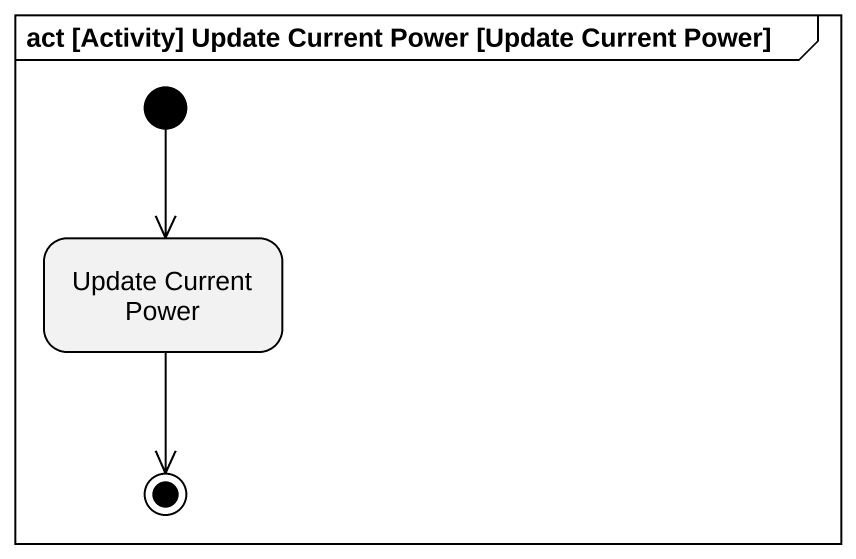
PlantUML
@startuml
mainframe act [Activity] Update Current Power [Update Current Power]
hide empty description
state "Update Current Power" as Update_Current_Power
[*] --> Update_Current_Power
Update_Current_Power --> [*]
@enduml
